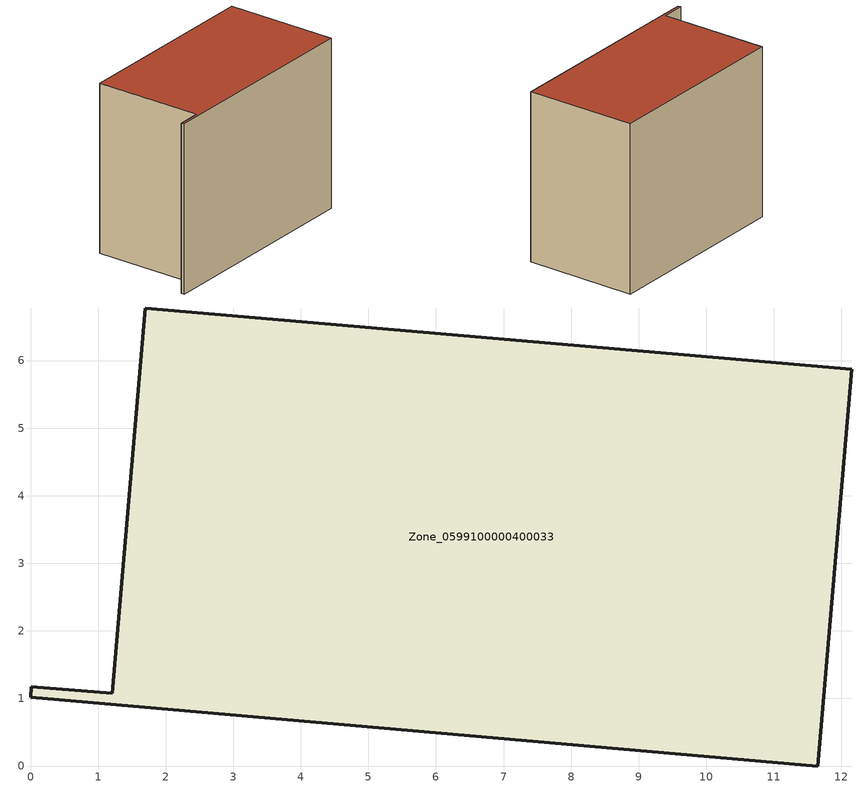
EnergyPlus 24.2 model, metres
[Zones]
Zone_0599100000400033
 floor ground (C_G): 1.21,1.07 1.7,6.78 12.16,5.87 11.65,0 0,1.02 0.01,1.17 z0
 wall outside (C_F): 11.65,0 12.16,5.87 1.7,6.78 1.21,1.07 0.01,1.17 0,1.02 11.65,0 z0:8.98
 roof outside (C_R): 0,1.02 11.65,0 12.16,5.87 1.7,6.78 1.21,1.07 0.01,1.17 z8.98
[BUILDING]
Pand.0599100000400033: North Axis=0; Terrain=City; Loads Convergence Tolerance Value=0.04; Temperature Convergence Tolerance Value=0.4; Solar Distribution=FullExterior; Maximum Number of Warmup Days=25; Minimum Number of Warmup Days=1
[Site:Location]
Rotterdam.The.Hague.AP_ZH_NLD Design_Conditions: Latitude=51.96; Longitude=4.45; Time Zone=1; Elevation=-4.5
[SITE:GROUNDTEMPERATURE:BUILDINGSURFACE]
18, 18, 18, 18, 18, 18, 18, 18, 18, 18, 18, 18
[MATERIAL] Thermal Absorptance=0.9; Solar Absorptance=0.7; Visible Absorptance=0.7
Name | Roughness | Thickness | Conductivity | Density | Specific Heat
G.TI.2006-2014 | MediumSmooth | 0.15 | 0.06 | 540 | 1210
F.TI.2006-2014 | Rough | 0.3 | 0.12 | 1920 | 840
R.TI.2006-2014 | MediumRough | 0.2 | 0.08 | 1500 | 1000
[CONSTRUCTION]
C_G: G.TI.2006-2014
C_F: F.TI.2006-2014
C_R: R.TI.2006-2014
[ZONE]
Zone_0599100000400033: Type=1; Multiplier=1; Ceiling Height=Autocalculate; Volume=Autocalculate; Floor Area=autocalculate; Part of Total Floor Area=Yes
[ZONEINFILTRATION:DESIGNFLOWRATE]
Infil_Zone_0599100000400033: Zone or ZoneList or Space or SpaceList=Zone_0599100000400033; Schedule=AlwaysOn; Design Flow Rate Calculation Method=Flow/Area; Flow Rate per Floor Area=0.0015; Constant Term Coefficient=1; Temperature Term Coefficient=0; Velocity Term Coefficient=0; Velocity Squared Term Coefficient=0
[HVACTEMPLATE:ZONE:IDEALLOADSAIRSYSTEM]
Zone_0599100000400033: Maximum Heating Supply Air Temperature=50; Minimum Cooling Supply Air Temperature=13; Maximum Heating Supply Air Humidity Ratio=0.0156; Minimum Cooling Supply Air Humidity Ratio=0.0077; Heating Limit=NoLimit; Cooling Limit=NoLimit; Dehumidification Control Type=ConstantSensibleHeatRatio; Cooling Sensible Heat Ratio=0.7; Dehumidification Setpoint=60; Humidification Control Type=None; Humidification Setpoint=30; Outdoor Air Method=None; Outdoor Air Flow Rate per Person=0.00944; Outdoor Air Flow Rate per Zone Floor Area=0; Outdoor Air Flow Rate per Zone=0; Demand Controlled Ventilation Type=None; Outdoor Air Economizer Type=NoEconomizer; Heat Recovery Type=None; Sensible Heat Recovery Effectiveness=0.7; Latent Heat Recovery Effectiveness=0.65
[ZONECONTROL:THERMOSTAT]
ThermostatControl_Zone_0599100000400033: Zone or ZoneList=Zone_0599100000400033; Control Type Schedule=DualSetpointControlType; Control 1=Thermostat_Zone_0599100000400033; Temperature Difference Between Cutout And Setpoint=0
[THERMOSTATSETPOINT:DUALSETPOINT]
Thermostat_Zone_0599100000400033: Heating Setpoint Temperature Schedule=HeatingSetpoint_Zone_0599100000400033; Cooling Setpoint Temperature Schedule=CoolingSetpoint_Zone_0599100000400033
[SCHEDULE:COMPACT]
HeatingSetpoint_Zone_0599100000400033: Through: 12/31, For: AllDays, Until: 24:00, 21
CoolingSetpoint_Zone_0599100000400033: Through: 12/31, For: AllDays, Until: 24:00, 24
DualSetpointControlType: Through: 12/31, For: AllDays, Until: 24:00, 4
AlwaysOn: Through: 12/31, For: AllDays, Until: 24:00, 1
